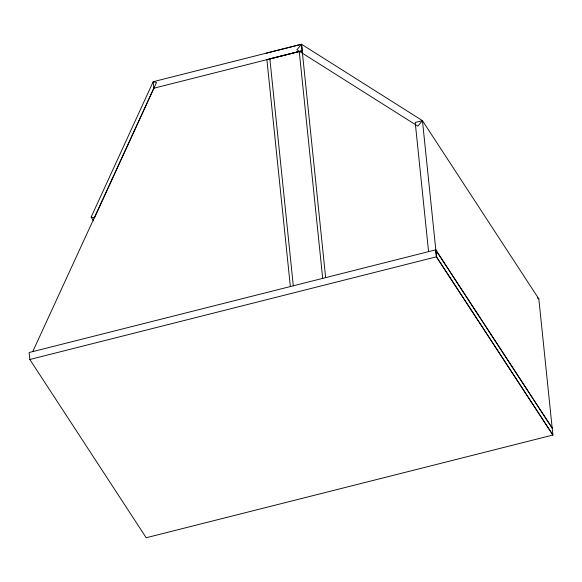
<?xml version="1.0" encoding="UTF-8"?>
<svg xmlns="http://www.w3.org/2000/svg" width="582" height="582" viewBox="0 0 582 582"><rect width="100%" height="100%" fill="white"/><g stroke="black" fill="none" stroke-linecap="round" stroke-linejoin="round"><path stroke-width="0.87" d="M93.615 220.92L91.141 217.13L153.168 81.727L301.52 44.254L422.445 120.641L538.845 298.915L552.9 435.038L146.206 537.746L29.828 359.487L29.107 352.525L435.794 249.816L552.18 428.076L435.612 249.86L436.333 256.822L552.9 435.038L436.529 256.793L422.445 120.641L415.221 122.467L428.57 251.635M32.738 351.608L153.837 88.217L153.168 81.727L156.5 82.528L94.466 217.923L91.141 217.13M422.445 120.641L417.84 126.156L296.915 49.768L301.52 44.254L325.651 277.643M266.243 53.18L301.52 44.254L302.204 50.75L153.837 88.217M298.748 51.602L266.898 59.648L290.36 286.555M302.189 50.736L269.859 58.92L293.306 285.813M29.828 359.487L436.529 256.793M537.31 297.948L538.845 298.915M299.25 51.5L322.697 278.392"/></g></svg>
